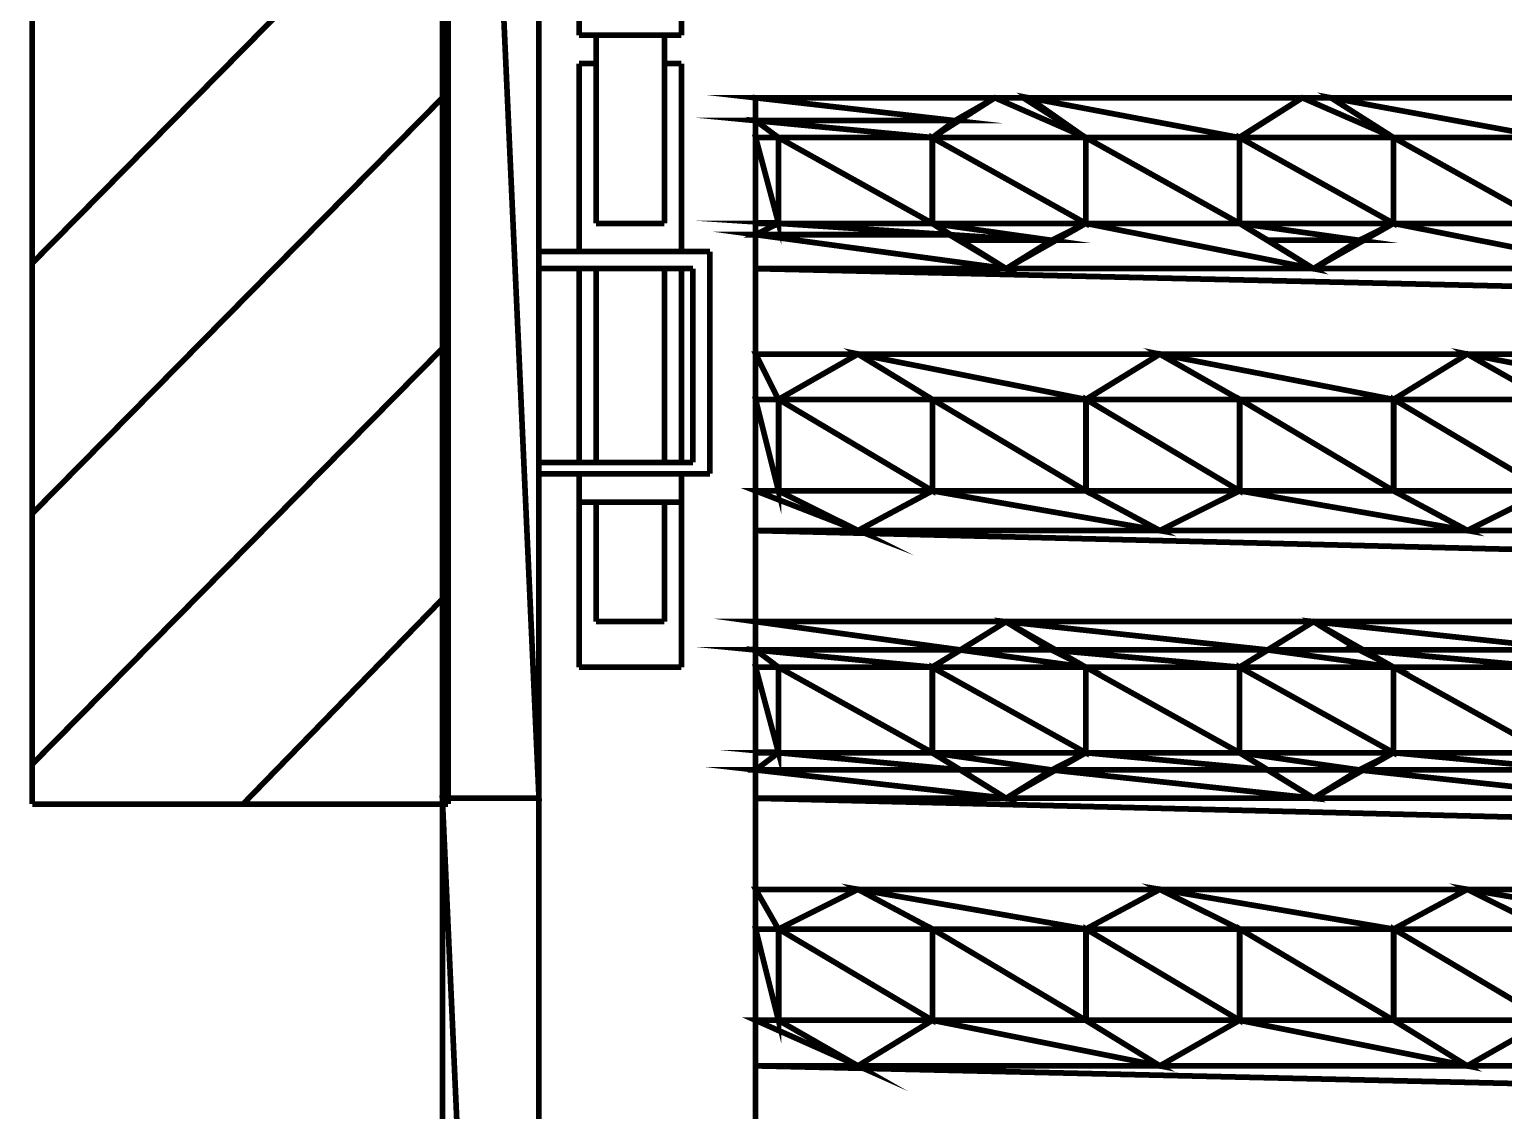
# Model space of a CAD drawing. Extents: x 0 to 210, y 0 to 297.
# Drawn here: x 93.37 to 104.35, y 181.47 to 189.51 of the extents above; entities that cross this region are included whole.
import ezdxf

# ---------------------------------------------------------------- set-up
doc = ezdxf.new("R2010")
doc.units = 0
doc.header["$MEASUREMENT"] = 0
for name, color, linetype in [('C00-00-00-BLACK', 7, 'Continuous'), ('C62-64-65', 252, 'Continuous'), ('C93-95-97', 253, 'Continuous'), ('CC6-C8-CA', 254, 'Continuous')]:
    doc.layers.add(name, color=color, linetype=linetype)

msp = doc.modelspace()

# ---------------------------------------------------------------- linework, layer by layer
at = {"layer": 'C00-00-00-BLACK', "const_width": 0.0423}
for points in [[(93.3898, 183.747), (93.3898, 207.359)], [(96.4861, 183.747), (96.4861, 207.402)], [(96.4434, 159.417), (96.4434, 199.263)], [(97.1628, 199.093), (97.1628, 159.417)], [(93.3898, 187.774), (96.4861, 190.913)], [(97.4619, 190.318), (97.4619, 189.471)], [(98.2239, 190.318), (98.2239, 189.471)], [(97.4619, 189.471), (98.2239, 189.471)], [(97.5886, 189.471), (97.5886, 188.07)], [(98.0969, 189.471), (98.0969, 188.07)], [(97.4619, 189.26), (97.5886, 189.26)], [(97.4619, 187.86), (97.4619, 189.26)], [(98.0969, 189.26), (98.2239, 189.26)], [(98.2239, 187.86), (98.2239, 189.26)], [(93.3898, 185.91), (96.4861, 189.048)], [(98.7764, 189.005), (126.132, 189.005)], [(98.7764, 175.525), (98.7764, 189.005)], [(100.093, 188.709), (100.558, 189.005)], [(100.769, 189.005), (101.235, 188.709)], [(102.38, 188.709), (102.846, 189.005)], [(103.061, 189.005), (103.527, 188.709)], [(98.7764, 188.835), (98.946, 188.709)], [(98.946, 188.709), (98.946, 188.07)], [(100.093, 188.709), (100.093, 188.07)], [(101.235, 188.709), (101.235, 188.07)], [(102.38, 188.709), (102.38, 188.07)], [(103.527, 188.709), (103.527, 188.07)], [(98.0969, 188.07), (97.5886, 188.07)], [(98.7764, 187.986), (98.946, 188.07)], [(100.093, 188.07), (100.642, 187.733)], [(100.642, 187.733), (101.235, 188.07)], [(102.38, 188.07), (102.931, 187.733)], [(102.931, 187.733), (103.527, 188.07)], [(97.1628, 187.86), (98.4359, 187.86)], [(98.4359, 186.206), (98.4359, 187.86)], [(97.1628, 187.733), (98.3093, 187.733)], [(97.4619, 186.29), (97.4619, 187.733)], [(97.5886, 187.733), (97.5886, 186.29)], [(98.0969, 187.733), (98.0969, 186.29)], [(98.2239, 186.29), (98.2239, 187.733)], [(98.3093, 186.29), (98.3093, 187.733)], [(93.3898, 184.044), (96.4861, 187.182)], [(98.946, 186.759), (99.5384, 187.097)], [(99.5384, 187.097), (100.093, 186.759)], [(101.235, 186.759), (101.787, 187.097)], [(101.787, 187.097), (102.38, 186.759)], [(103.527, 186.759), (104.076, 187.097)], [(104.076, 187.097), (104.672, 186.759)], [(98.946, 186.759), (98.946, 186.079)], [(100.093, 186.759), (100.093, 186.079)], [(101.235, 186.759), (101.235, 186.079)], [(102.38, 186.759), (102.38, 186.079)], [(103.527, 186.759), (103.527, 186.079)], [(97.1628, 186.29), (98.3093, 186.29)], [(97.1628, 186.206), (98.4359, 186.206)], [(97.4619, 184.766), (97.4619, 186.206)], [(98.2239, 184.766), (98.2239, 186.206)], [(98.946, 186.079), (99.5384, 185.783)], [(99.5384, 185.783), (100.093, 186.079)], [(101.235, 186.079), (101.787, 185.783)], [(101.787, 185.783), (102.38, 186.079)], [(103.527, 186.079), (104.076, 185.783)], [(104.076, 185.783), (104.672, 186.079)], [(98.2239, 185.994), (97.4619, 185.994)], [(97.5886, 185.994), (97.5886, 185.105)], [(98.0969, 185.994), (98.0969, 185.105)], [(94.9593, 183.747), (96.4861, 185.317)], [(97.5886, 185.105), (98.0969, 185.105)], [(100.093, 184.766), (100.642, 185.105)], [(100.642, 185.105), (101.235, 184.766)], [(102.38, 184.766), (102.931, 185.105)], [(102.931, 185.105), (103.527, 184.766)], [(98.7764, 184.894), (98.946, 184.766)], [(97.4619, 184.766), (98.2239, 184.766)], [(98.946, 184.766), (98.946, 184.129)], [(100.093, 184.766), (100.093, 184.129)], [(101.235, 184.766), (101.235, 184.129)], [(102.38, 184.766), (102.38, 184.129)], [(103.527, 184.766), (103.527, 184.129)], [(98.7764, 184.001), (98.946, 184.129)], [(100.093, 184.129), (100.642, 183.79)], [(100.642, 183.79), (101.235, 184.129)], [(102.38, 184.129), (102.931, 183.79)], [(102.931, 183.79), (103.527, 184.129)], [(93.3898, 183.747), (96.4861, 183.747)], [(98.946, 182.816), (99.5384, 183.112)], [(99.5384, 183.112), (100.093, 182.816)], [(101.235, 182.816), (101.787, 183.112)], [(101.787, 183.112), (102.38, 182.816)], [(103.527, 182.816), (104.076, 183.112)], [(104.076, 183.112), (104.672, 182.816)], [(98.946, 182.816), (98.946, 182.137)], [(100.093, 182.816), (100.093, 182.137)], [(101.235, 182.816), (101.235, 182.137)], [(102.38, 182.816), (102.38, 182.137)], [(103.527, 182.816), (103.527, 182.137)], [(98.946, 182.137), (99.5384, 181.798)], [(99.5384, 181.798), (100.093, 182.137)], [(101.235, 182.137), (101.787, 181.798)], [(101.787, 181.798), (102.38, 182.137)], [(103.527, 182.137), (104.076, 181.798)], [(104.076, 181.798), (104.672, 182.137)]]:
    msp.add_lwpolyline(points, dxfattribs=at)
at = {"layer": 'C62-64-65', "const_width": 0.0423}
for points in [[(100.558, 189.005), (101.235, 188.709), (100.093, 188.709), (100.558, 189.005)], [(102.848, 189.005), (103.527, 188.709), (102.383, 188.709), (102.848, 189.005)], [(100.769, 189.005), (100.558, 189.005), (101.235, 188.709), (100.769, 189.005)], [(103.061, 189.005), (102.848, 189.005), (103.527, 188.709), (103.061, 189.005)], [(98.7764, 188.835), (98.946, 188.709), (98.7764, 188.709), (98.7764, 188.835)], [(98.7764, 188.709), (98.946, 188.073), (98.7764, 188.073), (98.7764, 188.709)], [(98.946, 188.709), (98.7764, 188.709), (98.946, 188.073), (98.946, 188.709)], [(101.235, 188.709), (100.09, 188.709), (101.235, 188.07), (101.235, 188.709)], [(100.09, 188.709), (101.235, 188.07), (100.09, 188.07), (100.09, 188.709)], [(103.527, 188.709), (102.38, 188.709), (103.527, 188.07), (103.527, 188.709)], [(102.38, 188.709), (103.527, 188.07), (102.38, 188.07), (102.38, 188.709)], [(98.7764, 188.07), (98.946, 188.07), (98.7764, 187.986), (98.7764, 188.07)], [(101.235, 188.07), (100.09, 188.07), (100.981, 187.944), (101.235, 188.07)], [(100.09, 188.07), (100.981, 187.944), (100.3, 187.944), (100.09, 188.07)], [(103.527, 188.07), (102.38, 188.07), (103.271, 187.944), (103.527, 188.07)], [(102.38, 188.07), (103.271, 187.944), (102.592, 187.944), (102.38, 188.07)], [(100.303, 187.944), (100.981, 187.944), (100.642, 187.733), (100.303, 187.944)], [(102.592, 187.944), (103.271, 187.944), (102.931, 187.733), (102.592, 187.944)], [(99.5384, 187.097), (100.093, 186.759), (98.946, 186.759), (99.5384, 187.097)], [(101.787, 187.097), (102.38, 186.759), (101.235, 186.759), (101.787, 187.097)], [(104.076, 187.097), (104.672, 186.759), (103.527, 186.759), (104.076, 187.097)], [(100.093, 186.759), (98.9485, 186.759), (100.093, 186.079), (100.093, 186.759)], [(98.9485, 186.759), (100.093, 186.079), (98.9485, 186.079), (98.9485, 186.759)], [(102.38, 186.759), (101.238, 186.759), (102.38, 186.079), (102.38, 186.759)], [(101.238, 186.759), (102.38, 186.079), (101.238, 186.079), (101.238, 186.759)], [(104.672, 186.759), (103.529, 186.759), (104.672, 186.079), (104.672, 186.759)], [(103.529, 186.759), (104.672, 186.079), (103.529, 186.079), (103.529, 186.759)], [(98.946, 186.079), (100.093, 186.079), (99.5384, 185.783), (98.946, 186.079)], [(101.235, 186.079), (102.38, 186.079), (101.787, 185.783), (101.235, 186.079)], [(103.527, 186.079), (104.672, 186.079), (104.076, 185.783), (103.527, 186.079)], [(100.642, 185.105), (100.981, 184.894), (100.303, 184.894), (100.642, 185.105)], [(102.931, 185.105), (103.271, 184.894), (102.592, 184.894), (102.931, 185.105)], [(98.7764, 184.894), (98.946, 184.766), (98.7764, 184.766), (98.7764, 184.894)], [(98.7764, 184.766), (98.946, 184.132), (98.7764, 184.132), (98.7764, 184.766)], [(100.981, 184.894), (100.3, 184.894), (101.235, 184.766), (100.981, 184.894)], [(100.3, 184.894), (101.235, 184.766), (100.09, 184.766), (100.3, 184.894)], [(103.271, 184.894), (102.592, 184.894), (103.527, 184.766), (103.271, 184.894)], [(102.592, 184.894), (103.527, 184.766), (102.38, 184.766), (102.592, 184.894)], [(98.946, 184.766), (98.7764, 184.766), (98.946, 184.132), (98.946, 184.766)], [(101.235, 184.766), (100.09, 184.766), (101.235, 184.129), (101.235, 184.766)], [(100.09, 184.766), (101.235, 184.129), (100.09, 184.129), (100.09, 184.766)], [(103.527, 184.766), (102.38, 184.766), (103.527, 184.129), (103.527, 184.766)], [(102.38, 184.766), (103.527, 184.129), (102.38, 184.129), (102.38, 184.766)], [(98.7764, 184.129), (98.946, 184.129), (98.7764, 184.001), (98.7764, 184.129)], [(101.235, 184.129), (100.09, 184.129), (100.981, 184.001), (101.235, 184.129)], [(100.09, 184.129), (100.981, 184.001), (100.3, 184.001), (100.09, 184.129)], [(103.527, 184.129), (102.38, 184.129), (103.271, 184.001), (103.527, 184.129)], [(102.38, 184.129), (103.271, 184.001), (102.592, 184.001), (102.38, 184.129)], [(100.303, 184.001), (100.981, 184.001), (100.642, 183.79), (100.303, 184.001)], [(102.592, 184.001), (103.271, 184.001), (102.931, 183.79), (102.592, 184.001)], [(99.5384, 183.112), (100.093, 182.816), (98.946, 182.816), (99.5384, 183.112)], [(101.787, 183.112), (102.38, 182.816), (101.235, 182.816), (101.787, 183.112)], [(104.076, 183.112), (104.672, 182.816), (103.527, 182.816), (104.076, 183.112)], [(100.093, 182.816), (98.9485, 182.816), (100.093, 182.137), (100.093, 182.816)], [(98.9485, 182.816), (100.093, 182.137), (98.9485, 182.137), (98.9485, 182.816)], [(102.38, 182.816), (101.238, 182.816), (102.38, 182.137), (102.38, 182.816)], [(101.238, 182.816), (102.38, 182.137), (101.238, 182.137), (101.238, 182.816)], [(104.672, 182.816), (103.529, 182.816), (104.672, 182.137), (104.672, 182.816)], [(103.529, 182.816), (104.672, 182.137), (103.529, 182.137), (103.529, 182.816)], [(98.946, 182.137), (100.093, 182.137), (99.5384, 181.798), (98.946, 182.137)], [(101.235, 182.137), (102.38, 182.137), (101.787, 181.798), (101.235, 182.137)], [(103.527, 182.137), (104.672, 182.137), (104.076, 181.798), (103.527, 182.137)]]:
    msp.add_lwpolyline(points, close=True, dxfattribs=at)
at = {"layer": 'C62-64-65'}
for points in [[(100.558, 189.005), (101.235, 188.709), (100.093, 188.709), (100.558, 189.005)], [(100.769, 189.005), (100.558, 189.005), (101.235, 188.709), (100.769, 189.005)], [(102.848, 189.005), (103.527, 188.709), (102.383, 188.709), (102.848, 189.005)], [(103.061, 189.005), (102.848, 189.005), (103.527, 188.709), (103.061, 189.005)], [(98.7764, 188.835), (98.946, 188.709), (98.7764, 188.709), (98.7764, 188.835)], [(98.946, 188.709), (98.7764, 188.709), (98.946, 188.073), (98.946, 188.709)], [(98.7764, 188.709), (98.946, 188.073), (98.7764, 188.073), (98.7764, 188.709)], [(101.235, 188.709), (100.09, 188.709), (101.235, 188.07), (101.235, 188.709)], [(100.09, 188.709), (101.235, 188.07), (100.09, 188.07), (100.09, 188.709)], [(103.527, 188.709), (102.38, 188.709), (103.527, 188.07), (103.527, 188.709)], [(102.38, 188.709), (103.527, 188.07), (102.38, 188.07), (102.38, 188.709)], [(98.7764, 188.07), (98.946, 188.07), (98.7764, 187.986), (98.7764, 188.07)], [(101.235, 188.07), (100.09, 188.07), (100.981, 187.944), (101.235, 188.07)], [(100.09, 188.07), (100.981, 187.944), (100.3, 187.944), (100.09, 188.07)], [(103.527, 188.07), (102.38, 188.07), (103.271, 187.944), (103.527, 188.07)], [(102.38, 188.07), (103.271, 187.944), (102.592, 187.944), (102.38, 188.07)], [(100.303, 187.944), (100.981, 187.944), (100.642, 187.733), (100.303, 187.944)], [(102.592, 187.944), (103.271, 187.944), (102.931, 187.733), (102.592, 187.944)], [(99.5384, 187.097), (100.093, 186.759), (98.946, 186.759), (99.5384, 187.097)], [(101.787, 187.097), (102.38, 186.759), (101.235, 186.759), (101.787, 187.097)], [(104.076, 187.097), (104.672, 186.759), (103.527, 186.759), (104.076, 187.097)], [(100.093, 186.759), (98.9485, 186.759), (100.093, 186.079), (100.093, 186.759)], [(98.9485, 186.759), (100.093, 186.079), (98.9485, 186.079), (98.9485, 186.759)], [(102.38, 186.759), (101.238, 186.759), (102.38, 186.079), (102.38, 186.759)], [(101.238, 186.759), (102.38, 186.079), (101.238, 186.079), (101.238, 186.759)], [(104.672, 186.759), (103.529, 186.759), (104.672, 186.079), (104.672, 186.759)], [(103.529, 186.759), (104.672, 186.079), (103.529, 186.079), (103.529, 186.759)], [(98.946, 186.079), (100.093, 186.079), (99.5384, 185.783), (98.946, 186.079)], [(101.235, 186.079), (102.38, 186.079), (101.787, 185.783), (101.235, 186.079)], [(103.527, 186.079), (104.672, 186.079), (104.076, 185.783), (103.527, 186.079)], [(100.642, 185.105), (100.981, 184.894), (100.303, 184.894), (100.642, 185.105)], [(102.931, 185.105), (103.271, 184.894), (102.592, 184.894), (102.931, 185.105)], [(98.7764, 184.894), (98.946, 184.766), (98.7764, 184.766), (98.7764, 184.894)], [(100.3, 184.894), (101.235, 184.766), (100.09, 184.766), (100.3, 184.894)], [(100.981, 184.894), (100.3, 184.894), (101.235, 184.766), (100.981, 184.894)], [(102.592, 184.894), (103.527, 184.766), (102.38, 184.766), (102.592, 184.894)], [(103.271, 184.894), (102.592, 184.894), (103.527, 184.766), (103.271, 184.894)], [(98.946, 184.766), (98.7764, 184.766), (98.946, 184.132), (98.946, 184.766)], [(98.7764, 184.766), (98.946, 184.132), (98.7764, 184.132), (98.7764, 184.766)], [(101.235, 184.766), (100.09, 184.766), (101.235, 184.129), (101.235, 184.766)], [(100.09, 184.766), (101.235, 184.129), (100.09, 184.129), (100.09, 184.766)], [(103.527, 184.766), (102.38, 184.766), (103.527, 184.129), (103.527, 184.766)], [(102.38, 184.766), (103.527, 184.129), (102.38, 184.129), (102.38, 184.766)], [(98.7764, 184.129), (98.946, 184.129), (98.7764, 184.001), (98.7764, 184.129)], [(101.235, 184.129), (100.09, 184.129), (100.981, 184.001), (101.235, 184.129)], [(100.09, 184.129), (100.981, 184.001), (100.3, 184.001), (100.09, 184.129)], [(103.527, 184.129), (102.38, 184.129), (103.271, 184.001), (103.527, 184.129)], [(102.38, 184.129), (103.271, 184.001), (102.592, 184.001), (102.38, 184.129)], [(100.303, 184.001), (100.981, 184.001), (100.642, 183.79), (100.303, 184.001)], [(102.592, 184.001), (103.271, 184.001), (102.931, 183.79), (102.592, 184.001)], [(99.5384, 183.112), (100.093, 182.816), (98.946, 182.816), (99.5384, 183.112)], [(101.787, 183.112), (102.38, 182.816), (101.235, 182.816), (101.787, 183.112)], [(104.076, 183.112), (104.672, 182.816), (103.527, 182.816), (104.076, 183.112)], [(100.093, 182.816), (98.9485, 182.816), (100.093, 182.137), (100.093, 182.816)], [(98.9485, 182.816), (100.093, 182.137), (98.9485, 182.137), (98.9485, 182.816)], [(102.38, 182.816), (101.238, 182.816), (102.38, 182.137), (102.38, 182.816)], [(101.238, 182.816), (102.38, 182.137), (101.238, 182.137), (101.238, 182.816)], [(104.672, 182.816), (103.529, 182.816), (104.672, 182.137), (104.672, 182.816)], [(103.529, 182.816), (104.672, 182.137), (103.529, 182.137), (103.529, 182.816)], [(98.946, 182.137), (100.093, 182.137), (99.5384, 181.798), (98.946, 182.137)], [(101.235, 182.137), (102.38, 182.137), (101.787, 181.798), (101.235, 182.137)], [(103.527, 182.137), (104.672, 182.137), (104.076, 181.798), (103.527, 182.137)]]:
    msp.add_lwpolyline(points, close=True, dxfattribs=at)
at = {"layer": 'C93-95-97', "const_width": 0.0423}
for points in [[(98.7764, 189.005), (100.261, 188.835), (98.7764, 188.835), (98.7764, 189.005)], [(100.809, 189.005), (102.377, 188.709), (101.232, 188.709), (100.809, 189.005)], [(103.061, 189.005), (104.672, 188.709), (103.527, 188.709), (103.061, 189.005)], [(100.558, 189.005), (98.7764, 189.005), (100.261, 188.835), (100.558, 189.005)], [(102.846, 189.005), (100.809, 189.005), (102.377, 188.709), (102.846, 189.005)], [(105.095, 189.005), (103.061, 189.005), (104.672, 188.709), (105.095, 189.005)], [(100.261, 188.835), (98.7764, 188.835), (100.093, 188.709), (100.261, 188.835)], [(98.7764, 188.835), (100.093, 188.709), (98.946, 188.709), (98.7764, 188.835)], [(100.093, 188.709), (98.946, 188.709), (100.093, 188.07), (100.093, 188.709)], [(98.946, 188.709), (100.093, 188.07), (98.946, 188.07), (98.946, 188.709)], [(102.38, 188.709), (101.235, 188.709), (102.38, 188.07), (102.38, 188.709)], [(101.235, 188.709), (102.38, 188.07), (101.235, 188.07), (101.235, 188.709)], [(104.672, 188.709), (103.527, 188.709), (104.672, 188.07), (104.672, 188.709)], [(103.527, 188.709), (104.672, 188.07), (103.527, 188.07), (103.527, 188.709)], [(100.093, 188.07), (98.946, 188.07), (100.219, 187.986), (100.093, 188.07)], [(98.946, 188.07), (100.219, 187.986), (98.7764, 187.986), (98.946, 188.07)], [(101.235, 188.07), (102.931, 187.733), (100.642, 187.733), (101.235, 188.07)], [(102.38, 188.07), (101.235, 188.07), (102.931, 187.733), (102.38, 188.07)], [(103.527, 188.07), (105.222, 187.733), (102.934, 187.733), (103.527, 188.07)], [(104.672, 188.07), (103.527, 188.07), (105.222, 187.733), (104.672, 188.07)], [(100.219, 187.986), (98.7764, 187.986), (100.642, 187.733), (100.219, 187.986)], [(98.7764, 187.986), (100.642, 187.733), (98.7764, 187.733), (98.7764, 187.986)], [(98.7764, 187.733), (126.132, 187.097), (98.7764, 187.097), (98.7764, 187.733)], [(126.132, 187.733), (98.7764, 187.733), (126.132, 187.097), (126.132, 187.733)], [(98.7764, 187.097), (98.946, 186.759), (98.7764, 186.759), (98.7764, 187.097)], [(99.5384, 187.097), (98.7764, 187.097), (98.946, 186.759), (99.5384, 187.097)], [(101.787, 187.097), (99.5412, 187.097), (101.238, 186.759), (101.787, 187.097)], [(99.5412, 187.097), (101.238, 186.759), (100.093, 186.759), (99.5412, 187.097)], [(104.076, 187.097), (101.785, 187.097), (103.527, 186.759), (104.076, 187.097)], [(101.785, 187.097), (103.527, 186.759), (102.38, 186.759), (101.785, 187.097)], [(106.368, 187.097), (104.076, 187.097), (105.817, 186.759), (106.368, 187.097)], [(104.076, 187.097), (105.817, 186.759), (104.672, 186.759), (104.076, 187.097)], [(98.7764, 186.759), (98.946, 186.079), (98.7764, 186.079), (98.7764, 186.759)], [(98.946, 186.759), (98.7764, 186.759), (98.946, 186.079), (98.946, 186.759)], [(101.235, 186.759), (100.093, 186.759), (101.235, 186.079), (101.235, 186.759)], [(100.093, 186.759), (101.235, 186.079), (100.093, 186.079), (100.093, 186.759)], [(103.527, 186.759), (102.383, 186.759), (103.527, 186.079), (103.527, 186.759)], [(102.383, 186.759), (103.527, 186.079), (102.383, 186.079), (102.383, 186.759)], [(98.946, 186.079), (98.7764, 186.079), (99.5384, 185.783), (98.946, 186.079)], [(98.7764, 186.079), (99.5384, 185.783), (98.7764, 185.783), (98.7764, 186.079)], [(100.09, 186.079), (101.785, 185.783), (99.5384, 185.783), (100.09, 186.079)], [(101.235, 186.079), (100.09, 186.079), (101.785, 185.783), (101.235, 186.079)], [(102.38, 186.079), (104.079, 185.783), (101.787, 185.783), (102.38, 186.079)], [(103.527, 186.079), (102.38, 186.079), (104.079, 185.783), (103.527, 186.079)], [(104.669, 186.079), (106.368, 185.783), (104.076, 185.783), (104.669, 186.079)], [(98.7764, 185.783), (126.132, 185.105), (98.7764, 185.105), (98.7764, 185.783)], [(126.132, 185.783), (98.7764, 185.783), (126.132, 185.105), (126.132, 185.783)], [(100.642, 185.105), (98.7764, 185.105), (100.303, 184.894), (100.642, 185.105)], [(98.7764, 185.105), (100.303, 184.894), (98.7764, 184.894), (98.7764, 185.105)], [(102.931, 185.105), (100.639, 185.105), (102.592, 184.894), (102.931, 185.105)], [(100.639, 185.105), (102.592, 184.894), (100.981, 184.894), (100.639, 185.105)], [(105.222, 185.105), (102.931, 185.105), (104.884, 184.894), (105.222, 185.105)], [(102.931, 185.105), (104.884, 184.894), (103.271, 184.894), (102.931, 185.105)], [(100.303, 184.894), (98.7764, 184.894), (100.093, 184.766), (100.303, 184.894)], [(98.7764, 184.894), (100.093, 184.766), (98.946, 184.766), (98.7764, 184.894)], [(102.592, 184.894), (100.981, 184.894), (102.38, 184.766), (102.592, 184.894)], [(100.981, 184.894), (102.38, 184.766), (101.235, 184.766), (100.981, 184.894)], [(104.884, 184.894), (103.271, 184.894), (104.672, 184.766), (104.884, 184.894)], [(103.271, 184.894), (104.672, 184.766), (103.527, 184.766), (103.271, 184.894)], [(100.093, 184.766), (98.946, 184.766), (100.093, 184.129), (100.093, 184.766)], [(98.946, 184.766), (100.093, 184.129), (98.946, 184.129), (98.946, 184.766)], [(102.38, 184.766), (101.235, 184.766), (102.38, 184.129), (102.38, 184.766)], [(101.235, 184.766), (102.38, 184.129), (101.235, 184.129), (101.235, 184.766)], [(104.672, 184.766), (103.527, 184.766), (104.672, 184.129), (104.672, 184.766)], [(103.527, 184.766), (104.672, 184.129), (103.527, 184.129), (103.527, 184.766)], [(100.093, 184.129), (98.946, 184.129), (100.303, 184.001), (100.093, 184.129)], [(98.946, 184.129), (100.303, 184.001), (98.7764, 184.001), (98.946, 184.129)], [(102.38, 184.129), (101.235, 184.129), (102.592, 184.001), (102.38, 184.129)], [(101.235, 184.129), (102.592, 184.001), (100.981, 184.001), (101.235, 184.129)], [(104.672, 184.129), (103.527, 184.129), (104.884, 184.001), (104.672, 184.129)], [(103.527, 184.129), (104.884, 184.001), (103.271, 184.001), (103.527, 184.129)], [(100.303, 184.001), (98.7764, 184.001), (100.642, 183.79), (100.303, 184.001)], [(98.7764, 184.001), (100.642, 183.79), (98.7764, 183.79), (98.7764, 184.001)], [(100.981, 184.001), (102.934, 183.79), (100.642, 183.79), (100.981, 184.001)], [(102.592, 184.001), (100.981, 184.001), (102.934, 183.79), (102.592, 184.001)], [(103.271, 184.001), (105.224, 183.79), (102.934, 183.79), (103.271, 184.001)], [(104.884, 184.001), (103.271, 184.001), (105.224, 183.79), (104.884, 184.001)], [(98.7764, 183.79), (126.132, 183.112), (98.7764, 183.112), (98.7764, 183.79)], [(126.132, 183.79), (98.7764, 183.79), (126.132, 183.112), (126.132, 183.79)], [(99.5384, 183.112), (98.7764, 183.112), (98.946, 182.816), (99.5384, 183.112)], [(98.7764, 183.112), (98.946, 182.816), (98.7764, 182.816), (98.7764, 183.112)], [(101.787, 183.112), (99.5384, 183.112), (101.235, 182.816), (101.787, 183.112)], [(99.5384, 183.112), (101.235, 182.816), (100.093, 182.816), (99.5384, 183.112)], [(104.076, 183.112), (101.785, 183.112), (103.527, 182.816), (104.076, 183.112)], [(101.785, 183.112), (103.527, 182.816), (102.38, 182.816), (101.785, 183.112)], [(106.368, 183.112), (104.076, 183.112), (105.815, 182.816), (106.368, 183.112)], [(104.076, 183.112), (105.815, 182.816), (104.669, 182.816), (104.076, 183.112)], [(98.7764, 182.816), (98.946, 182.137), (98.7764, 182.137), (98.7764, 182.816)], [(98.946, 182.816), (98.7764, 182.816), (98.946, 182.137), (98.946, 182.816)], [(101.235, 182.816), (100.093, 182.816), (101.235, 182.137), (101.235, 182.816)], [(100.093, 182.816), (101.235, 182.137), (100.093, 182.137), (100.093, 182.816)], [(103.527, 182.816), (102.383, 182.816), (103.527, 182.137), (103.527, 182.816)], [(102.383, 182.816), (103.527, 182.137), (102.383, 182.137), (102.383, 182.816)], [(98.946, 182.137), (98.7764, 182.137), (99.5384, 181.798), (98.946, 182.137)], [(98.7764, 182.137), (99.5384, 181.798), (98.7764, 181.798), (98.7764, 182.137)], [(100.093, 182.137), (101.787, 181.798), (99.5384, 181.798), (100.093, 182.137)], [(101.235, 182.137), (100.093, 182.137), (101.787, 181.798), (101.235, 182.137)], [(102.38, 182.137), (104.076, 181.798), (101.787, 181.798), (102.38, 182.137)], [(103.527, 182.137), (102.38, 182.137), (104.076, 181.798), (103.527, 182.137)], [(104.672, 182.137), (106.368, 181.798), (104.076, 181.798), (104.672, 182.137)], [(98.7764, 181.798), (126.132, 181.162), (98.7764, 181.162), (98.7764, 181.798)], [(126.132, 181.798), (98.7764, 181.798), (126.132, 181.162), (126.132, 181.798)]]:
    msp.add_lwpolyline(points, close=True, dxfattribs=at)
at = {"layer": 'C93-95-97'}
for points in [[(100.558, 189.005), (98.7764, 189.005), (100.261, 188.835), (100.558, 189.005)], [(98.7764, 189.005), (100.261, 188.835), (98.7764, 188.835), (98.7764, 189.005)], [(102.846, 189.005), (100.809, 189.005), (102.377, 188.709), (102.846, 189.005)], [(100.809, 189.005), (102.377, 188.709), (101.232, 188.709), (100.809, 189.005)], [(105.095, 189.005), (103.061, 189.005), (104.672, 188.709), (105.095, 189.005)], [(103.061, 189.005), (104.672, 188.709), (103.527, 188.709), (103.061, 189.005)], [(100.261, 188.835), (98.7764, 188.835), (100.093, 188.709), (100.261, 188.835)], [(98.7764, 188.835), (100.093, 188.709), (98.946, 188.709), (98.7764, 188.835)], [(100.093, 188.709), (98.946, 188.709), (100.093, 188.07), (100.093, 188.709)], [(98.946, 188.709), (100.093, 188.07), (98.946, 188.07), (98.946, 188.709)], [(102.38, 188.709), (101.235, 188.709), (102.38, 188.07), (102.38, 188.709)], [(101.235, 188.709), (102.38, 188.07), (101.235, 188.07), (101.235, 188.709)], [(104.672, 188.709), (103.527, 188.709), (104.672, 188.07), (104.672, 188.709)], [(103.527, 188.709), (104.672, 188.07), (103.527, 188.07), (103.527, 188.709)], [(98.946, 188.07), (100.219, 187.986), (98.7764, 187.986), (98.946, 188.07)], [(100.093, 188.07), (98.946, 188.07), (100.219, 187.986), (100.093, 188.07)], [(101.235, 188.07), (102.931, 187.733), (100.642, 187.733), (101.235, 188.07)], [(102.38, 188.07), (101.235, 188.07), (102.931, 187.733), (102.38, 188.07)], [(103.527, 188.07), (105.222, 187.733), (102.934, 187.733), (103.527, 188.07)], [(104.672, 188.07), (103.527, 188.07), (105.222, 187.733), (104.672, 188.07)], [(100.219, 187.986), (98.7764, 187.986), (100.642, 187.733), (100.219, 187.986)], [(98.7764, 187.986), (100.642, 187.733), (98.7764, 187.733), (98.7764, 187.986)], [(126.132, 187.733), (98.7764, 187.733), (126.132, 187.097), (126.132, 187.733)], [(98.7764, 187.733), (126.132, 187.097), (98.7764, 187.097), (98.7764, 187.733)], [(99.5384, 187.097), (98.7764, 187.097), (98.946, 186.759), (99.5384, 187.097)], [(98.7764, 187.097), (98.946, 186.759), (98.7764, 186.759), (98.7764, 187.097)], [(101.787, 187.097), (99.5412, 187.097), (101.238, 186.759), (101.787, 187.097)], [(99.5412, 187.097), (101.238, 186.759), (100.093, 186.759), (99.5412, 187.097)], [(104.076, 187.097), (101.785, 187.097), (103.527, 186.759), (104.076, 187.097)], [(101.785, 187.097), (103.527, 186.759), (102.38, 186.759), (101.785, 187.097)], [(106.368, 187.097), (104.076, 187.097), (105.817, 186.759), (106.368, 187.097)], [(104.076, 187.097), (105.817, 186.759), (104.672, 186.759), (104.076, 187.097)], [(98.946, 186.759), (98.7764, 186.759), (98.946, 186.079), (98.946, 186.759)], [(98.7764, 186.759), (98.946, 186.079), (98.7764, 186.079), (98.7764, 186.759)], [(101.235, 186.759), (100.093, 186.759), (101.235, 186.079), (101.235, 186.759)], [(100.093, 186.759), (101.235, 186.079), (100.093, 186.079), (100.093, 186.759)], [(103.527, 186.759), (102.383, 186.759), (103.527, 186.079), (103.527, 186.759)], [(102.383, 186.759), (103.527, 186.079), (102.383, 186.079), (102.383, 186.759)], [(98.946, 186.079), (98.7764, 186.079), (99.5384, 185.783), (98.946, 186.079)], [(98.7764, 186.079), (99.5384, 185.783), (98.7764, 185.783), (98.7764, 186.079)], [(100.09, 186.079), (101.785, 185.783), (99.5384, 185.783), (100.09, 186.079)], [(101.235, 186.079), (100.09, 186.079), (101.785, 185.783), (101.235, 186.079)], [(102.38, 186.079), (104.079, 185.783), (101.787, 185.783), (102.38, 186.079)], [(103.527, 186.079), (102.38, 186.079), (104.079, 185.783), (103.527, 186.079)], [(104.669, 186.079), (106.368, 185.783), (104.076, 185.783), (104.669, 186.079)], [(126.132, 185.783), (98.7764, 185.783), (126.132, 185.105), (126.132, 185.783)], [(98.7764, 185.783), (126.132, 185.105), (98.7764, 185.105), (98.7764, 185.783)], [(100.642, 185.105), (98.7764, 185.105), (100.303, 184.894), (100.642, 185.105)], [(98.7764, 185.105), (100.303, 184.894), (98.7764, 184.894), (98.7764, 185.105)], [(102.931, 185.105), (100.639, 185.105), (102.592, 184.894), (102.931, 185.105)], [(100.639, 185.105), (102.592, 184.894), (100.981, 184.894), (100.639, 185.105)], [(105.222, 185.105), (102.931, 185.105), (104.884, 184.894), (105.222, 185.105)], [(102.931, 185.105), (104.884, 184.894), (103.271, 184.894), (102.931, 185.105)], [(100.303, 184.894), (98.7764, 184.894), (100.093, 184.766), (100.303, 184.894)], [(98.7764, 184.894), (100.093, 184.766), (98.946, 184.766), (98.7764, 184.894)], [(102.592, 184.894), (100.981, 184.894), (102.38, 184.766), (102.592, 184.894)], [(100.981, 184.894), (102.38, 184.766), (101.235, 184.766), (100.981, 184.894)], [(104.884, 184.894), (103.271, 184.894), (104.672, 184.766), (104.884, 184.894)], [(103.271, 184.894), (104.672, 184.766), (103.527, 184.766), (103.271, 184.894)], [(100.093, 184.766), (98.946, 184.766), (100.093, 184.129), (100.093, 184.766)], [(98.946, 184.766), (100.093, 184.129), (98.946, 184.129), (98.946, 184.766)], [(102.38, 184.766), (101.235, 184.766), (102.38, 184.129), (102.38, 184.766)], [(101.235, 184.766), (102.38, 184.129), (101.235, 184.129), (101.235, 184.766)], [(104.672, 184.766), (103.527, 184.766), (104.672, 184.129), (104.672, 184.766)], [(103.527, 184.766), (104.672, 184.129), (103.527, 184.129), (103.527, 184.766)], [(98.946, 184.129), (100.303, 184.001), (98.7764, 184.001), (98.946, 184.129)], [(100.093, 184.129), (98.946, 184.129), (100.303, 184.001), (100.093, 184.129)], [(101.235, 184.129), (102.592, 184.001), (100.981, 184.001), (101.235, 184.129)], [(102.38, 184.129), (101.235, 184.129), (102.592, 184.001), (102.38, 184.129)], [(103.527, 184.129), (104.884, 184.001), (103.271, 184.001), (103.527, 184.129)], [(104.672, 184.129), (103.527, 184.129), (104.884, 184.001), (104.672, 184.129)], [(100.303, 184.001), (98.7764, 184.001), (100.642, 183.79), (100.303, 184.001)], [(98.7764, 184.001), (100.642, 183.79), (98.7764, 183.79), (98.7764, 184.001)], [(100.981, 184.001), (102.934, 183.79), (100.642, 183.79), (100.981, 184.001)], [(102.592, 184.001), (100.981, 184.001), (102.934, 183.79), (102.592, 184.001)], [(103.271, 184.001), (105.224, 183.79), (102.934, 183.79), (103.271, 184.001)], [(104.884, 184.001), (103.271, 184.001), (105.224, 183.79), (104.884, 184.001)], [(126.132, 183.79), (98.7764, 183.79), (126.132, 183.112), (126.132, 183.79)], [(98.7764, 183.79), (126.132, 183.112), (98.7764, 183.112), (98.7764, 183.79)], [(99.5384, 183.112), (98.7764, 183.112), (98.946, 182.816), (99.5384, 183.112)], [(98.7764, 183.112), (98.946, 182.816), (98.7764, 182.816), (98.7764, 183.112)], [(101.787, 183.112), (99.5384, 183.112), (101.235, 182.816), (101.787, 183.112)], [(99.5384, 183.112), (101.235, 182.816), (100.093, 182.816), (99.5384, 183.112)], [(104.076, 183.112), (101.785, 183.112), (103.527, 182.816), (104.076, 183.112)], [(101.785, 183.112), (103.527, 182.816), (102.38, 182.816), (101.785, 183.112)], [(106.368, 183.112), (104.076, 183.112), (105.815, 182.816), (106.368, 183.112)], [(104.076, 183.112), (105.815, 182.816), (104.669, 182.816), (104.076, 183.112)], [(98.946, 182.816), (98.7764, 182.816), (98.946, 182.137), (98.946, 182.816)], [(98.7764, 182.816), (98.946, 182.137), (98.7764, 182.137), (98.7764, 182.816)], [(101.235, 182.816), (100.093, 182.816), (101.235, 182.137), (101.235, 182.816)], [(100.093, 182.816), (101.235, 182.137), (100.093, 182.137), (100.093, 182.816)], [(103.527, 182.816), (102.383, 182.816), (103.527, 182.137), (103.527, 182.816)], [(102.383, 182.816), (103.527, 182.137), (102.383, 182.137), (102.383, 182.816)], [(98.946, 182.137), (98.7764, 182.137), (99.5384, 181.798), (98.946, 182.137)], [(98.7764, 182.137), (99.5384, 181.798), (98.7764, 181.798), (98.7764, 182.137)], [(100.093, 182.137), (101.787, 181.798), (99.5384, 181.798), (100.093, 182.137)], [(101.235, 182.137), (100.093, 182.137), (101.787, 181.798), (101.235, 182.137)], [(102.38, 182.137), (104.076, 181.798), (101.787, 181.798), (102.38, 182.137)], [(103.527, 182.137), (102.38, 182.137), (104.076, 181.798), (103.527, 182.137)], [(104.672, 182.137), (106.368, 181.798), (104.076, 181.798), (104.672, 182.137)], [(126.132, 181.798), (98.7764, 181.798), (126.132, 181.162), (126.132, 181.798)], [(98.7764, 181.798), (126.132, 181.162), (98.7764, 181.162), (98.7764, 181.798)]]:
    msp.add_lwpolyline(points, close=True, dxfattribs=at)
at = {"layer": 'CC6-C8-CA', "const_width": 0.0423}
for points in [[(96.4861, 198.797), (97.1628, 183.79), (96.4861, 183.79), (96.4861, 198.797)], [(97.1628, 198.797), (96.4861, 198.797), (97.1628, 183.79), (97.1628, 198.797)], [(96.4434, 183.79), (97.1628, 167.725), (96.4434, 167.725), (96.4434, 183.79)], [(97.1628, 183.79), (96.4434, 183.79), (97.1628, 167.725), (97.1628, 183.79)]]:
    msp.add_lwpolyline(points, close=True, dxfattribs=at)
at = {"layer": 'CC6-C8-CA'}
for points in [[(97.1628, 198.797), (96.4861, 198.797), (97.1628, 183.79), (97.1628, 198.797)], [(96.4861, 198.797), (97.1628, 183.79), (96.4861, 183.79), (96.4861, 198.797)], [(97.1628, 183.79), (96.4434, 183.79), (97.1628, 167.725), (97.1628, 183.79)], [(96.4434, 183.79), (97.1628, 167.725), (96.4434, 167.725), (96.4434, 183.79)]]:
    msp.add_lwpolyline(points, close=True, dxfattribs=at)

doc.saveas('drawing.dxf')
